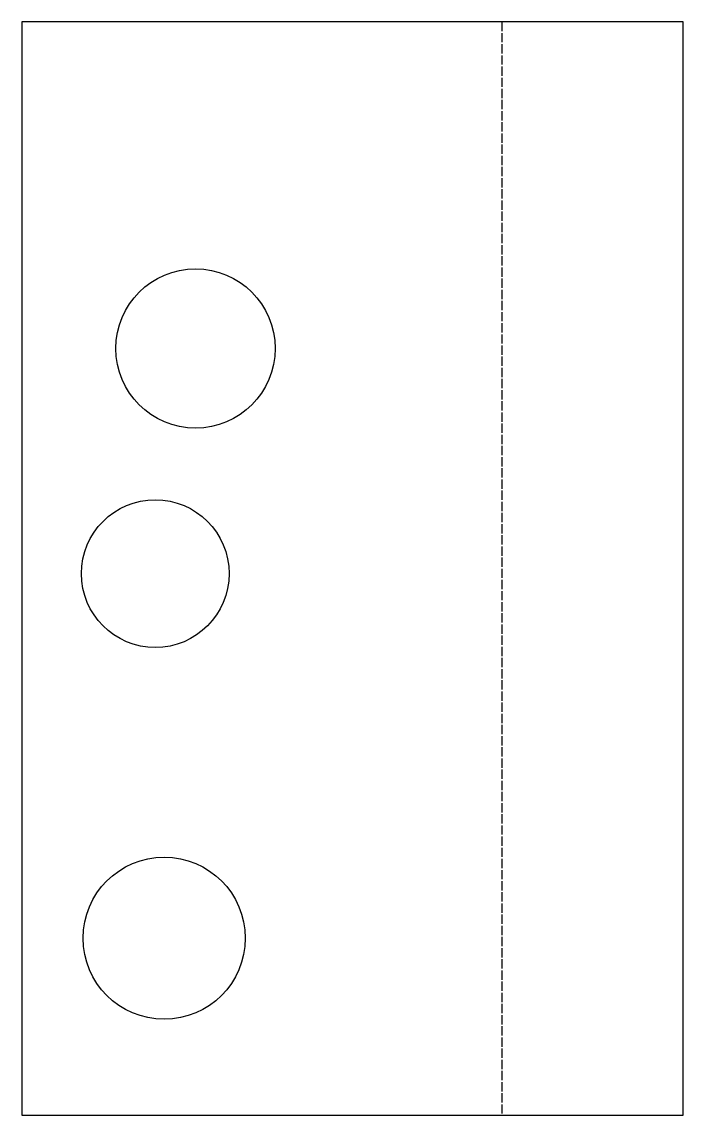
# Model space of a CAD drawing. Header units: millimetres. Extents: x 0 to 90, y 0 to 149.
import ezdxf

# ---------------------------------------------------------------- set-up
doc = ezdxf.new("R2010")
doc.units = ezdxf.units.MM
doc.linetypes.add('DASHED', pattern=[1.524, 1.27, -0.254])
doc.layers.add('BEND', color=7, linetype='Continuous')
doc.layers.add('CUT', color=7, linetype='Continuous')

msp = doc.modelspace()

# ---------------------------------------------------------------- linework, layer by layer
at = {"layer": 'BEND', "color": 1, "linetype": 'DASHED'}
msp.add_line((65.55, 149.3), (65.55, 0), dxfattribs=at)
at = {"layer": 'CUT'}
for p, q in [((0, 149.3), (0, 0)), ((90.32, 149.3), (0, 149.3)), ((90.32, 0), (90.32, 149.3)), ((0, 0), (90.32, 0))]:
    msp.add_line(p, q, dxfattribs=at)
for centre, radius in [((23.72, 104.7), 10.88), ((18.22, 73.95), 10.09), ((19.44, 24.16), 11.07)]:
    msp.add_circle(centre, radius, dxfattribs=at)

doc.saveas('drawing.dxf')
